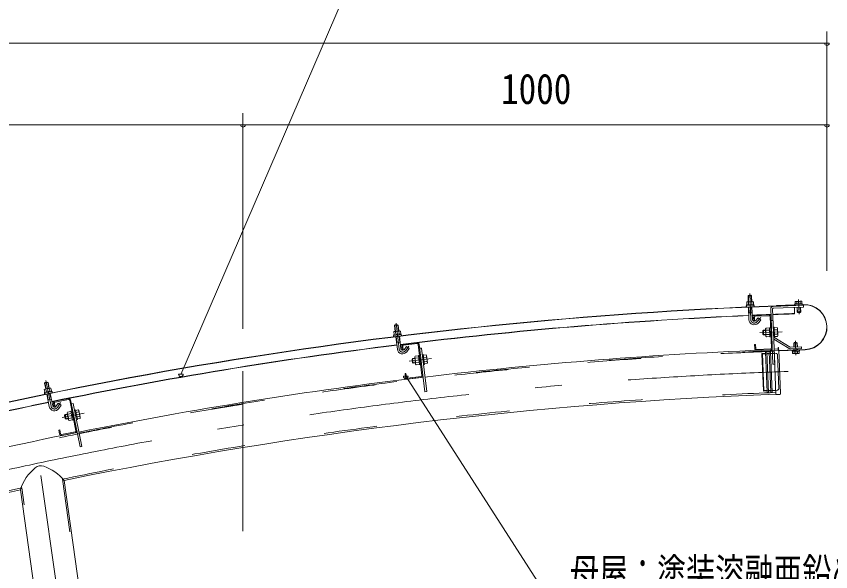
# Model space of a CAD drawing. Units: millimetres, scale not verified. Extents: x -32274 to 32279, y -14169 to 14171.
# Drawn here: x 24945 to 29826, y 6996 to 10328 of the extents above; entities that cross this region are included whole.
import ezdxf
from ezdxf.enums import TextEntityAlignment as Align

# ---------------------------------------------------------------- set-up
doc = ezdxf.new("R2010")
doc.units = ezdxf.units.MM
doc.header["$LTSCALE"] = 80
doc.linetypes.add('USER2', pattern=[10, 4, -6])
doc.linetypes.add('USER3', pattern=[24, 12, -5, 2, -5])
for name, color, linetype, lineweight in [('0-6_2-0BOLD', 7, 'Continuous', 18), ('0-7_2-1HIDDEN', 3, 'USER3', 18), ('0-8_2-2CENTER', 3, 'USER2', 18), ('0-9_2-4THIN', 4, 'Continuous', 18), ('0-A_2-5DIM', 3, 'Continuous', 18)]:
    doc.layers.add(name, color=color, linetype=linetype, lineweight=lineweight)
doc.styles.add('ＭＳ ゴシック', font='')
doc.styles.get('ＭＳ ゴシック').set_extended_font_data('MS Gothic')

msp = doc.modelspace()

# ---------------------------------------------------------------- linework, layer by layer
at = {"layer": '0-6_2-0BOLD'}
for p, q in [((29351.45, 8650.59), (29330.47, 8649.77)), ((29332.29, 8613.09), (29332.91, 8597.32)), ((29353.1, 8598.11), (29352.48, 8613.88)), ((29500.87, 8591.28), (29661.75, 8597.55)), ((29607.62, 8595.04), (29607.72, 8591.92)), ((29612.9, 8615.29), (29613.38, 8603.02)), ((29623.39, 8603.41), (29622.91, 8615.69)), ((29623.41, 8592.54), (29623.28, 8596.05)), ((29643.58, 8604.2), (29643.1, 8616.47)), ((29644.26, 8596.87), (29644.4, 8593.35)), ((29655.56, 8599.06), (29655.34, 8604.66)), ((29333.07, 8582.97), (29336.02, 8507.18)), ((29334.43, 8548), (29355.42, 8548.82)), ((29357.01, 8507.99), (29354.05, 8583.79)), ((29490.72, 8240.6), (29477.77, 8572.85)), ((29608.1, 8580.73), (29609.38, 8542.57)), ((29624.9, 8554.43), (29623.85, 8581.34)), ((29369.05, 8522.38), (29369.98, 8498.59)), ((29374.21, 8533.78), (29456.75, 8537)), ((29456.97, 8531.41), (29374.43, 8528.19)), ((29470.09, 8338.57), (29462.78, 8526.03)), ((29469.3, 8502.46), (29480.5, 8502.9)), ((29438.62, 8444.35), (29458.93, 8445.14)), ((29482.06, 8462.68), (29487.66, 8462.9)), ((29487.66, 8462.9), (29489.97, 8403.44)), ((29488.31, 8446.29), (29505.12, 8446.94)), ((27217.1, 8435.6), (27218.97, 8419.93)), ((27220.27, 8405.63), (27229.25, 8330.32)), ((27239.04, 8422.32), (27237.17, 8437.99)), ((27250.1, 8332.8), (27241.13, 8408.12)), ((29459.95, 8418.91), (29439.64, 8418.12)), ((29459.17, 8439.02), (29466.44, 8432.3)), ((29466.71, 8425.3), (29459.44, 8432.03)), ((29460.49, 8405.1), (29467.48, 8405.37)), ((29489.98, 8403.44), (29484.38, 8403.23)), ((29485.63, 8403.19), (29583.27, 8343.45)), ((29506.14, 8420.71), (29489.33, 8420.06)), ((27224.41, 8370.88), (27245.27, 8373.36)), ((27263.78, 8324.46), (27260.97, 8348.09)), ((27265.2, 8359.87), (27347.22, 8369.64)), ((27347.88, 8364.08), (27265.87, 8354.31)), ((27354.11, 8359.18), (27376.3, 8172.9)), ((27393.53, 8075.56), (27359.67, 8359.85)), ((29577.42, 8333.9), (29484.88, 8390.52)), ((27300.43, 8333.81), (27285.28, 8314.55)), ((27373.61, 8337.54), (27362.48, 8336.21)), ((27383.93, 8298.23), (27378.37, 8297.57)), ((27383.93, 8298.23), (27390.96, 8239.15)), ((29382.17, 8329.54), (29464.71, 8332.76)), ((29464.93, 8327.16), (29382.39, 8323.94)), ((29515.37, 8326.84), (29525.48, 8064.53)), ((29672.24, 8328.26), (29518.36, 8322.26)), ((29518.43, 8320.51), (29672.31, 8326.51)), ((29605.52, 8332.64), (29605.79, 8325.67)), ((29606.48, 8318.34), (29606.95, 8306.06)), ((29626.78, 8326.48), (29626.51, 8333.46)), ((29627.15, 8306.85), (29626.67, 8319.13)), ((29638.21, 8325.18), (29638.43, 8319.59)), ((27320.45, 8274.81), (27323.76, 8247.01)), ((27336.52, 8275.85), (27356.7, 8278.25)), ((27359.8, 8252.18), (27339.62, 8249.78)), ((27357.42, 8272.17), (27365.2, 8266.04)), ((27358.25, 8265.21), (27366.03, 8259.09)), ((27402.6, 8283.71), (27385.89, 8281.72)), ((27389, 8255.66), (27405.7, 8257.65)), ((27390.96, 8239.15), (27385.4, 8238.49)), ((27283.15, 8161.81), (27280.34, 8185.44)), ((27371.4, 8166.68), (27289.38, 8156.91)), ((27290.04, 8151.35), (27372.06, 8161.12)), ((25135.7, 8130.54), (25115.12, 8126.41)), ((25122.73, 8090.48), (25125.84, 8075.01)), ((25128.27, 8060.86), (25143.2, 7986.5)), ((25145.65, 8078.99), (25142.54, 8094.46)), ((25163.79, 7990.63), (25148.86, 8065)), ((25135.16, 8026.55), (25155.75, 8030.68)), ((25178.1, 7983.41), (25173.41, 8006.74)), ((25176.7, 8018.82), (25257.68, 8035.08)), ((25258.78, 8029.59), (25177.8, 8013.34)), ((25265.37, 8025.21), (25302.3, 7841.28)), ((25238.53, 7938.43), (25244.05, 7910.97)), ((25274.39, 7944.73), (25254.46, 7940.73)), ((25259.63, 7915), (25279.56, 7918.99)), ((25275.6, 7938.72), (25283.84, 7933.24)), ((25285.22, 7926.38), (25276.98, 7931.86)), ((25319.71, 7953.83), (25303.22, 7950.52)), ((25308.39, 7924.79), (25324.88, 7928.09)), ((25205.65, 7846.15), (25210.34, 7822.81)), ((25297.92, 7834.68), (25216.93, 7818.43)), ((25218.03, 7812.93), (25299.02, 7829.2)), ((25232.39, 7543.09), (25359.24, 6640.54)), ((25094.79, 6603.37), (24970.5, 7487.72))]:
    msp.add_line(p, q, dxfattribs=at)
for points in [[(29352.81, 8615.61), (29351.45, 8650.59), (29347.82, 8653.95), (29333.83, 8653.41), (29330.47, 8649.77), (29331.83, 8614.79)], [(29322.89, 8596.94), (29322.28, 8612.71), (29325.18, 8614.54), (29359.46, 8615.87), (29362.49, 8614.27), (29363.11, 8598.5)], [(29480.46, 8575.76), (29662.32, 8582.84), (29661.89, 8594.03), (29480.02, 8586.95)], [(29661.68, 8599.3), (29500.8, 8593.03), (29500.87, 8591.28)], [(29655.34, 8604.66), (29611.62, 8602.96), (29611.84, 8597.36)], [(29612.9, 8615.29), (29615.8, 8617.13), (29650.07, 8618.46), (29653.11, 8616.86), (29653.59, 8604.59)], [(29466.58, 8572.41), (29479.53, 8240.16), (29490.72, 8240.6)], [(29644.83, 8582.16), (29645.88, 8555.25), (29642.52, 8551.62), (29628.53, 8551.07), (29624.9, 8554.43), (29645.88, 8555.25)], [(29369.98, 8498.59), (29364.38, 8498.38), (29363.46, 8522.16)], [(29390.62, 8487.02), (29407.26, 8505), (29391.84, 8519.26), (29375.2, 8501.28)], [(27233.22, 8474.5), (27229.33, 8477.56), (27215.43, 8475.9), (27212.37, 8472.01)], [(27237.36, 8439.74), (27233.22, 8474.5), (27212.37, 8472.01), (27216.51, 8437.26)], [(29422.52, 8444.6), (29418.49, 8440.24), (29419.25, 8420.65), (29423.61, 8416.62)], [(29437.25, 8417.15), (29423.61, 8416.62), (29422.52, 8444.6), (29436.16, 8445.13)], [(29458.42, 8458.26), (29438.11, 8457.46), (29435.85, 8453.18), (29437.57, 8409.11), (29440.15, 8405.01), (29460.46, 8405.79)], [(29460.49, 8405.1), (29458.39, 8458.96), (29465.39, 8459.23)], [(29489.84, 8406.94), (29506.65, 8407.6), (29508.91, 8411.89), (29507.2, 8455.95), (29504.61, 8460.05), (29487.8, 8459.4)], [(27209.02, 8418.74), (27207.15, 8434.42), (27209.91, 8436.47), (27243.97, 8440.53), (27247.12, 8439.17), (27248.99, 8423.51)], [(27255.41, 8347.43), (27258.22, 8323.79), (27263.78, 8324.46)], [(27300.43, 8333.81), (27283.93, 8346.8), (27268.78, 8327.55)], [(29376.36, 8334.92), (29375.43, 8358.7), (29369.84, 8358.48), (29370.76, 8334.7)], [(29584.84, 8343.04), (29650.55, 8345.6), (29650.99, 8334.41), (29585.28, 8331.85)], [(29626.07, 8344.65), (29625.16, 8368.1), (29621.52, 8371.47), (29607.53, 8370.92), (29604.17, 8367.29)], [(29625.16, 8368.1), (29604.17, 8367.29), (29605.09, 8343.83)], [(27373.61, 8337.54), (27404.65, 8076.88), (27393.53, 8075.56)], [(29520.44, 8059.08), (29497.7, 8058.2), (29487.19, 8331.01), (29509.92, 8331.88)], [(29511.16, 8327.23), (29510.62, 8341.22), (29512.36, 8341.29), (29512.91, 8327.3)], [(29638.43, 8319.59), (29594.71, 8317.88), (29594.49, 8323.48)], [(29596.46, 8317.95), (29596.94, 8305.68), (29599.98, 8304.08)], [(29599.98, 8304.08), (29634.25, 8305.41), (29637.16, 8307.25), (29636.68, 8319.52)], [(27337.32, 8248.62), (27323.76, 8247.01), (27319.1, 8250.68), (27316.78, 8270.15), (27320.45, 8274.81), (27334, 8276.42)], [(27355.15, 8291.28), (27334.96, 8288.88), (27333.05, 8284.42), (27338.27, 8240.63), (27341.17, 8236.74), (27361.36, 8239.15)], [(27368.39, 8239.28), (27361.44, 8238.45), (27355.06, 8291.97), (27362.01, 8292.81)], [(27409.17, 8249.08), (27403.95, 8292.87), (27401.05, 8296.75), (27384.34, 8294.76)], [(27390.55, 8242.63), (27407.26, 8244.62), (27409.17, 8249.08)], [(27280.34, 8185.44), (27274.78, 8184.78), (27277.59, 8161.15)], [(25142.59, 8096.23), (25135.7, 8130.54), (25131.58, 8133.29), (25117.86, 8130.53), (25115.12, 8126.41), (25122, 8092.09)], [(25116.01, 8073.04), (25112.91, 8088.52), (25115.49, 8090.78), (25149.11, 8097.54), (25152.37, 8096.44), (25155.47, 8080.96)], [(25167.92, 8005.64), (25172.6, 7982.3), (25178.1, 7983.41)], [(25200.31, 7975.24), (25213.89, 7995.64), (25196.4, 8007.28), (25182.83, 7986.88)], [(25270.87, 8026.31), (25327.22, 7745.61), (25338.2, 7747.81), (25286.53, 8005.18), (25275.55, 8002.97)], [(25282.14, 7906.13), (25262.22, 7902.13), (25259.01, 7905.77), (25250.33, 7949), (25251.88, 7953.6), (25271.81, 7957.6)], [(25278.53, 7959.66), (25271.67, 7958.29), (25282.28, 7905.44), (25289.14, 7906.82)], [(25306.17, 7907.38), (25311.66, 7908.48), (25299.95, 7966.82), (25294.45, 7965.71)], [(25300.63, 7963.39), (25317.13, 7966.7), (25320.33, 7963.06), (25329.01, 7919.82), (25327.46, 7915.23), (25310.97, 7911.91)], [(25251.92, 7941.11), (25238.53, 7938.43), (25235.24, 7933.48), (25239.1, 7914.26), (25244.05, 7910.97), (25257.43, 7913.66)], [(25204.85, 7821.71), (25200.16, 7845.04), (25205.65, 7846.15)]]:
    msp.add_lwpolyline(points, dxfattribs=at)
for points in [[(29364.86, 8598.57), (29321.14, 8596.87), (29321.36, 8591.27), (29365.08, 8592.97)], [(27250.73, 8423.71), (27251.39, 8418.15), (27207.95, 8412.98), (27207.28, 8418.54)], [(25157.19, 8081.31), (25114.3, 8072.7), (25115.4, 8067.2), (25158.29, 8075.82)]]:
    msp.add_lwpolyline(points, close=True, dxfattribs=at)
for centre, radius, start, end in [((30503.5, -18035.92), 26646.03, 91.92674, 106.44423), ((30503.5, -18035.92), 26644.27, 91.92674, 106.44423), ((29322.37, 8587.81), 3.5, 92.23167, 272.23166), ((29327.53, 8606.46), 8.17, 54.38918, 92.23167), ((29343.51, 8584.65), 30.57, 72.93558, 111.52777), ((29357.74, 8607.63), 8.17, 92.23167, 130.07417), ((29364.34, 8589.45), 3.5, 272.23167, 92.23167), ((29618.15, 8609.05), 8.17, 54.38918, 92.23167), ((29634.13, 8587.25), 30.57, 72.93558, 111.52777), ((29648.36, 8610.22), 8.17, 92.23167, 130.07417), ((29667, 8462.91), 136.5, 272.23167, 92.23167), ((29667, 8462.91), 134.75, 272.23167, 92.23167), ((29480.57, 8572.95), 14, 92.23167, 182.23166), ((29480.57, 8572.95), 2.8, 92.23167, 182.23166), ((30503.5, -18035.92), 26595.27, 91.92674, 92.20755), ((30503.5, -18035.92), 26593.53, 91.92674, 92.20755), ((30503.5, -18035.92), 26595.27, 92.5182, 97.03343), ((30503.5, -18035.92), 26593.53, 92.51822, 97.03345), ((29367.5, 8508.41), 31.5, 182.23167, 317.23167), ((30503.5, -18035.92), 26595.27, 92.23167, 92.47296), ((30503.5, -18035.92), 26593.53, 92.23167, 92.47298), ((29367.5, 8508.41), 10.5, 182.23167, 317.23167), ((29374.65, 8522.59), 11.2, 92.23167, 182.23166), ((29374.65, 8522.59), 5.6, 92.23167, 182.23166), ((29457.19, 8525.81), 11.2, 2.23167, 92.23167), ((29457.19, 8525.81), 5.6, 2.23167, 92.23167), ((29446.03, 8451.21), 10.09, 182.23167, 222.79053), ((29473.41, 8432.57), 36.73, 161.29674, 203.1666), ((29497.2, 8453.2), 10.09, 321.67282, 2.23167), ((29471.35, 8432.49), 36.73, 341.29674, 23.16661), ((27209.23, 8409.6), 3.5, 96.79214, 276.79213), ((27212.89, 8428.6), 8.17, 58.94965, 96.79214), ((27230.55, 8408.14), 30.57, 77.49605, 116.08823), ((27242.91, 8432.18), 8.17, 96.79214, 134.63463), ((27250.93, 8414.57), 3.5, 276.79214, 96.79214), ((29447.56, 8411.86), 10.09, 141.67282, 182.23166), ((29487.09, 8405.57), 2.8, 182.23167, 238.54161), ((29498.74, 8413.85), 10.09, 2.23167, 42.79053), ((30503.5, -18035.92), 26595.27, 97.07867, 101.59389), ((30503.5, -18035.92), 26593.53, 97.07869, 101.5939), ((27266.53, 8348.75), 11.2, 96.79214, 186.79213), ((27266.53, 8348.75), 5.6, 96.79214, 186.79213), ((27348.55, 8358.52), 11.2, 6.79214, 96.79214), ((27348.55, 8358.52), 5.6, 6.79214, 96.79214), ((27260.53, 8334.04), 31.5, 186.79214, 321.79214), ((27260.53, 8334.04), 10.5, 186.79214, 321.79214), ((30503.5, -18035.92), 26383.53, 92.23167, 96.76782), ((29381.95, 8335.14), 11.2, 182.23167, 272.23167), ((29381.95, 8335.14), 5.6, 182.23167, 272.23167), ((29464.49, 8338.35), 5.6, 272.23167, 2.23167), ((29464.49, 8338.35), 11.2, 272.23167, 2.23167), ((29510.12, 8326.63), 5.25, 2.20737, 92.20737), ((29518.16, 8327.51), 7, 182.23167, 272.23167), ((29518.16, 8327.51), 5.25, 182.23167, 272.23167), ((29584.73, 8345.84), 14, 238.54161, 272.23167), ((29584.73, 8345.84), 2.8, 238.54161, 272.23167), ((29601.7, 8312.32), 8.17, 272.23167, 310.07417), ((29615.93, 8335.3), 30.57, 252.93558, 291.52777), ((29631.9, 8313.49), 8.17, 234.38918, 272.23167), ((27343.36, 8283.27), 10.09, 186.79214, 227.35098), ((27372.14, 8266.87), 36.73, 165.85719, 207.72705), ((27348.01, 8244.17), 10.09, 146.23328, 186.79213), ((27394.21, 8289.32), 10.09, 326.23329, 6.79214), ((27370.09, 8266.62), 36.73, 345.85721, 27.72708), ((27398.87, 8250.23), 10.09, 6.79214, 47.351), ((30503.5, -18035.92), 26383.53, 96.79214, 101.32828), ((27288.71, 8162.47), 11.2, 186.79214, 276.79214), ((27288.71, 8162.47), 5.6, 186.79214, 276.79214), ((27370.73, 8172.24), 5.6, 276.79214, 6.79214), ((27370.73, 8172.24), 11.2, 276.79214, 6.79214), ((25116.95, 8063.95), 3.5, 101.3526, 281.35258), ((25119.09, 8083.18), 8.17, 63.51012, 101.3526), ((25138.32, 8064.18), 30.57, 82.05652, 120.6487), ((25148.73, 8089.13), 8.17, 101.3526, 139.1951), ((25158.12, 8072.21), 3.5, 281.3526, 101.3526), ((30503.5, -18035.92), 26116.47, 92.20737, 101.64403), ((29520.23, 8064.33), 5.25, 272.20737, 2.20737), ((30503.5, -18035.92), 26593.53, 101.63916, 105.85274), ((25178.9, 8007.84), 11.2, 101.3526, 191.35258), ((25178.9, 8007.84), 5.6, 101.3526, 191.35258), ((25259.88, 8024.1), 11.2, 11.3526, 101.3526), ((25259.88, 8024.1), 5.6, 11.3526, 101.3526), ((25174.09, 7992.7), 31.5, 191.3526, 326.3526), ((25174.09, 7992.7), 10.5, 191.3526, 326.3526), ((25310.9, 7958.76), 10.09, 330.79375, 11.3526), ((25260.69, 7948.67), 10.09, 191.3526, 231.91145), ((25290.69, 7934.62), 36.73, 170.41766, 212.28752), ((25268.44, 7910.07), 10.09, 150.79375, 191.35258), ((25288.66, 7934.21), 36.73, 350.41768, 32.28754), ((25318.65, 7920.15), 10.09, 11.3526, 51.91147), ((30503.5, -18035.92), 26383.53, 101.3526, 106.1393), ((25215.83, 7823.91), 11.2, 191.3526, 281.3526), ((25215.83, 7823.91), 5.6, 191.3526, 281.3526), ((25296.81, 7840.17), 5.6, 281.3526, 11.3526), ((25296.81, 7840.17), 11.2, 281.3526, 11.3526), ((25237.53, 7403.49), 280, 129.59369, 162.49361), ((25092.54, 7578.8), 52.5, 70.60193, 129.59369), ((25016.98, 7364.22), 280, 39.70523, 70.60193), ((30503.5, -18035.92), 26116.47, 102.23129, 106.1636)]:
    msp.add_arc(centre, radius, start, end, dxfattribs=at)
at = {"layer": '0-7_2-1HIDDEN'}
for p, q in [((29346.51, 8507.59), (29340.41, 8664.17)), ((29632.53, 8628.29), (29635.93, 8540.85)), ((29382.92, 8494.14), (29406.68, 8519.84)), ((27239.67, 8331.56), (27221.14, 8487.16)), ((29401.39, 8429.77), (29535.68, 8435)), ((27277.03, 8321.05), (27298.68, 8348.55)), ((29614.12, 8381.69), (29617.53, 8294.25)), ((27300.56, 8258.34), (27434.02, 8274.24)), ((26303.5, 8199.43), (26303.5, 863.73)), ((25153.5, 7988.56), (25122.65, 8142.2)), ((25191.57, 7981.06), (25210.96, 8010.2)), ((25220.01, 7920.43), (25351.78, 7946.88)), ((25227.01, 6621.96), (25065.9, 7768.3))]:
    msp.add_line(p, q, dxfattribs=at)
for centre, radius, start, end in [((29367.5, 8508.41), 21, 182.23167, 317.23167), ((27260.53, 8334.04), 21, 186.79214, 321.79214), ((30503.5, -18035.92), 26250, 92.03471, 106.28024), ((25174.09, 7992.7), 21, 191.3526, 326.3526)]:
    msp.add_arc(centre, radius, start, end, dxfattribs=at)
at = {"layer": '0-8_2-2CENTER'}
for p, q in [((29499.42, 8304.33), (29413.74, 8301.03)), ((29417.13, 8303.79), (29436.02, 8304.51)), ((29453.14, 8069.24), (29443.62, 8316.5)), ((29444.06, 8304.82), (29458.05, 8305.36)), ((29475.18, 8070.11), (29465.64, 8317.38)), ((29466.1, 8305.67), (29488.13, 8306.52)), ((29506.69, 8297.6), (29514.57, 8093.01)), ((29507.85, 8085.74), (29422.16, 8082.44)), ((29425.76, 8079.95), (29444.65, 8080.68)), ((29452.69, 8080.99), (29466.68, 8081.53)), ((29474.73, 8081.84), (29496.76, 8082.69)), ((25221.41, 7550.84), (25349.53, 6639.17)), ((25104.49, 6604.74), (24978.74, 7499.54))]:
    msp.add_line(p, q, dxfattribs=at)
msp.add_lwpolyline([(29422.21, 8081.22), (29425.84, 8077.85), (29417.05, 8305.88), (29413.69, 8302.25)], close=True, dxfattribs=at)
for points in [[(29438.67, 8316.3), (29435.69, 8313.08), (29444.98, 8072.11), (29448.3, 8069.04)], [(29460.74, 8317.19), (29457.72, 8313.93), (29467.01, 8072.96), (29470.29, 8069.92)]]:
    msp.add_lwpolyline(points, dxfattribs=at)
for centre, radius, start, end in [((30503.5, -18035.92), 26376.53, 91.92674, 106.22441), ((30503.5, -18035.92), 26373.72, 92.20737, 106.1636), ((29499.69, 8297.33), 7, 2.20737, 92.20737), ((30503.5, -18035.92), 26126.28, 92.20737, 101.6642), ((29507.58, 8092.74), 7, 272.20737, 2.20737), ((30503.5, -18035.92), 26595.27, 101.63913, 105.85275), ((30503.5, -18035.92), 26126.28, 102.20815, 106.1636)]:
    msp.add_arc(centre, radius, start, end, dxfattribs=at)
at = {"layer": '0-9_2-4THIN'}
for p, q in [((29333.72, 8614.87), (29332.29, 8651.74)), ((29349.48, 8652.41), (29350.92, 8615.54)), ((29625.17, 8596.13), (29625.31, 8592.61)), ((29642.51, 8593.28), (29642.37, 8596.8)), ((29625.75, 8581.42), (29626.87, 8552.62)), ((29644.06, 8553.28), (29642.94, 8582.09)), ((27218.39, 8437.48), (27214.03, 8474.12)), ((27231.12, 8476.15), (27235.48, 8439.52)), ((29420.25, 8442.14), (29436.26, 8442.76)), ((29437.16, 8419.52), (29421.16, 8418.9)), ((29606.98, 8343.91), (29605.99, 8369.26)), ((29623.19, 8369.93), (29624.18, 8344.58)), ((29607.69, 8325.74), (29607.42, 8332.71)), ((29624.61, 8333.38), (29624.88, 8326.41)), ((27334.28, 8274.07), (27318.38, 8272.18)), ((27321.13, 8249.08), (27337.03, 8250.97)), ((25116.6, 8128.64), (25123.86, 8092.46)), ((25140.73, 8095.85), (25133.47, 8132.03)), ((25252.38, 7938.79), (25236.68, 7935.64)), ((25241.26, 7912.83), (25256.96, 7915.98))]:
    msp.add_line(p, q, dxfattribs=at)
for points in [[(29334.96, 8583.04), (29336.33, 8548.07), (29334.56, 8544.72)], [(29355.54, 8545.54), (29353.52, 8548.74), (29352.16, 8583.71)], [(27222.16, 8405.85), (27226.3, 8371.1), (27224.8, 8367.62)], [(27245.66, 8370.1), (27243.38, 8373.14), (27239.25, 8407.89)], [(25130.13, 8061.24), (25137.02, 8026.92), (25135.81, 8023.33)], [(25156.4, 8027.47), (25153.89, 8030.31), (25147, 8064.63)]]:
    msp.add_lwpolyline(points, dxfattribs=at)
at = {"layer": '0-A_2-5DIM'}
for p, q in [((27213.49, 11153.73), (25931.4, 8179.76)), ((29803.51, 10236.73), (29803.51, 8800.43)), ((22803.5, 10166.73), (29803.51, 10166.73)), ((29817.51, 10166.73), (29789.51, 10166.73)), ((26303.51, 8451.74), (26303.51, 9746.73)), ((29803.51, 9676.73), (22803.5, 9676.73)), ((26317.5, 9676.73), (26289.5, 9676.73)), ((29817.51, 9676.73), (29789.51, 9676.73)), ((25945.61, 8180.4), (25917.61, 8180.4)), ((27292.95, 8168.5), (27264.95, 8168.5)), ((28193.49, 6743.73), (27278.96, 8168.49))]:
    msp.add_line(p, q, dxfattribs=at)
for centre in [(29803.51, 10166.73), (26303.5, 9676.73), (29803.51, 9676.73), (25931.61, 8180.4), (27278.95, 8168.5)]:
    msp.add_arc(centre, 14, 180, 0, dxfattribs=at)

# ---------------------------------------------------------------- texts
at = {"layer": '0-A_2-5DIM', "color": 7, "style": 'ＭＳ ゴシック'}
for s, width, p in [('1000', 0.85, (27850.08, 9746.73)), ('母屋：塗装溶融亜鉛めっき鋼板', 0.7, (28263.49, 6838.6))]:
    msp.add_text(s, height=182.3, dxfattribs=dict(at, width=width)).set_placement(p, align=Align.BOTTOM_LEFT)

doc.saveas('drawing.dxf')
